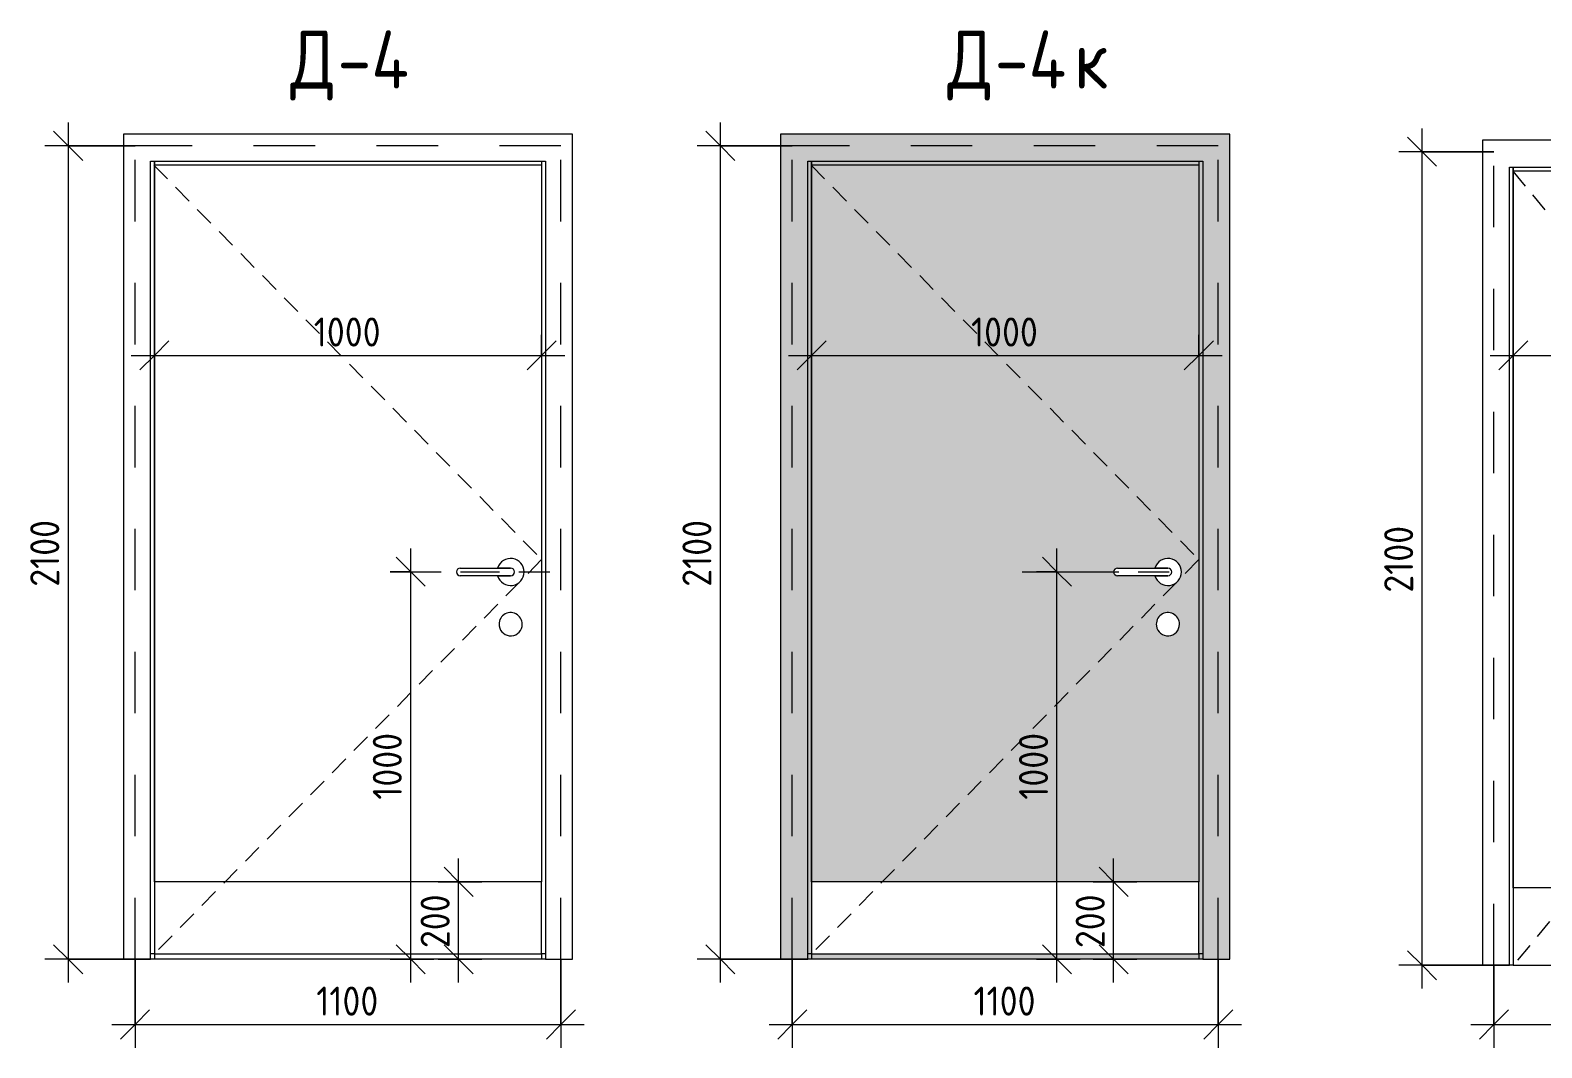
# Model space of a CAD drawing. Header units: millimetres. Extents: x -12093 to 14377, y -395 to 12857.
# Drawn here: x -12075 to -8172, y 7250 to 9877 of the extents above; entities that cross this region are included whole.
import ezdxf

# ---------------------------------------------------------------- set-up
doc = ezdxf.new("R2010")
doc.units = ezdxf.units.MM
for name, pattern in [('200_ШТРИХ__ш1_п0_6_', [80, 50, -30]), ('ADSK_Штрих_ш2 п1', [150, 100, -50]), ('Штрих', [317.5, 158.75, -158.75])]:
    doc.linetypes.add(name, pattern=pattern)
for name, color, linetype, lineweight in [('A-ANNO-DIMS', 7, 'Continuous', 9), ('A-ANNO-DIMS-50', 7, 'Continuous', 9), ('A-DETL-1', 7, 'ADSK_Штрих_ш2 п1', 9), ('A-DOOR', 7, 'Штрих', 9), ('A-DOOR-1', 7, 'Continuous', 9), ('A-DOOR-2', 7, '200_ШТРИХ__ш1_п0_6_', 9), ('A-DOOR-FRAM', 7, 'Continuous', 9), ('G-ANNO-TEXT', 7, 'Continuous', 9)]:
    doc.layers.add(name, color=color, linetype=linetype, lineweight=lineweight)
doc.styles.add('GOST Common', font='GOST_Common.ttf', dxfattribs={"width": 0.9, "height": 150})
doc.styles.add('ISOCPEUR', font='isocpeur.ttf', dxfattribs={"width": 0.9, "height": 75})
doc.dimstyles.new('ISO-1_5', dxfattribs={"dimscale": 304.8, "dimtxt": 74.698588, "dimasz": 0.246063, "dimexe": 0.19685, "dimexo": 0, "dimgap": 0, "dimtad": 1, "dimdec": 0, "dimrnd": 10, "dimzin": 0, "dimdsep": 46, "dimtxsty": 'ISOCPEUR', "dimblk1": 'OBLIQUE', "dimblk2": 'OBLIQUE', "dimsah": 1, "dimcen": 0.09, "dimdle": 0.19685, "dimazin": 0, "dimtfac": 1, "dimtdec": 4, "dimtix": 1, "dimtmove": 0, "dimatfit": 3, "dimfxl": 1, "dimtvp": 1, "dimtolj": 1, "dimtzin": 0, "dimarcsym": 2})

# ---------------------------------------------------------------- blocks, each defined once
blk = doc.blocks.new('Family - ___-32257054-_Двери_ 1 этаж 1-12')
at = {"layer": 'A-DOOR'}
for p, q in [((-10704.4, 9578.8), (-11804.4, 9578.8)), ((-11804.4, 7478.8), (-11804.4, 9578.8)), ((-10704.4, 9578.8), (-11804.4, 9578.8)), ((-11804.4, 7478.8), (-11804.4, 9578.8)), ((-10704.4, 7478.8), (-10704.4, 9578.8)), ((-10704.4, 7478.8), (-10704.4, 9578.8))]:
    blk.add_line(p, q, dxfattribs=at)
at = {"layer": 'A-DOOR-1'}
for p, q in [((-10754.4, 9528.8), (-11754.4, 9528.8)), ((-11754.4, 7678.8), (-11754.4, 9528.8)), ((-10754.4, 9528.8), (-10754.4, 7678.8)), ((-10964.4, 8488.8), (-10834.4, 8488.8)), ((-10834.4, 8488.8), (-10868, 8488.8)), ((-10834.4, 8468.8), (-10964.4, 8468.8)), ((-10868, 8468.8), (-10834.4, 8468.8)), ((-10754.4, 7678.8), (-11754.4, 7678.8)), ((-11754.4, 7678.8), (-11754.4, 7492.8)), ((-10754.4, 7492.8), (-10754.4, 7678.8)), ((-11754.4, 7492.8), (-10754.4, 7492.8))]:
    blk.add_line(p, q, dxfattribs=at)
for centre, radius, start, end in [((-10834.4, 8478.8), 35, 0, 163.3985), ((-10964.4, 8478.8), 10, 90, 270), ((-10834.4, 8478.8), 35, 196.6015, 0), ((-10834.4, 8478.8), 10, 270, 90), ((-10834.4, 8478.8), 10, 270, 90), ((-10834.4, 8343.8), 30, 0, 188.1699), ((-10834.4, 8343.8), 30, 188.1699, 0)]:
    blk.add_arc(centre, radius, start, end, dxfattribs=at)
at = {"layer": 'A-DOOR-2'}
for p, q in [((-11755.8, 9528.8), (-10754.4, 8510.8)), ((-10754.4, 8510.8), (-10807.8, 8456.4)), ((-10811.6, 8452.6), (-11754.4, 7492.8))]:
    blk.add_line(p, q, dxfattribs=at)
at = {"layer": 'A-DOOR-FRAM'}
for p, q in [((-10674.4, 9608.8), (-11834.4, 9608.8)), ((-11834.4, 9608.8), (-11834.4, 7478.8)), ((-10674.4, 7478.8), (-10674.4, 9608.8)), ((-11764.4, 7478.8), (-11764.4, 9538.8)), ((-11764.4, 9538.8), (-10744.4, 9538.8)), ((-11754.4, 9528.8), (-11754.4, 9538.8)), ((-11754.4, 9538.8), (-11754.4, 7678.8)), ((-10754.4, 9528.8), (-11754.4, 9528.8)), ((-10754.4, 9538.8), (-10754.4, 9528.8)), ((-10754.4, 9538.8), (-10754.4, 7678.8)), ((-10744.4, 9538.8), (-10744.4, 7478.8)), ((-11834.4, 7478.8), (-11764.4, 7478.8)), ((-11754.4, 7492.8), (-11764.4, 7492.8)), ((-11754.4, 7478.8), (-11764.4, 7478.8)), ((-10744.4, 7478.8), (-11764.4, 7478.8)), ((-11754.4, 7492.8), (-11754.4, 7478.8)), ((-10754.4, 7492.8), (-10754.4, 7478.8)), ((-10744.4, 7492.8), (-10754.4, 7492.8)), ((-10744.4, 7478.8), (-10754.4, 7478.8)), ((-10744.4, 7478.8), (-10674.4, 7478.8))]:
    blk.add_line(p, q, dxfattribs=at)
blk = doc.blocks.new('Family - ___-32257060-_Двери_ 1 этаж 1-12')
at = {"layer": 'A-DOOR-1'}
h = blk.add_hatch(color=256, dxfattribs=at)
h.paths.add_polyline_path([(-9937.9, 7678.8), (-9057.2, 7678.8), (-9057.2, 9528.8), (-10057.2, 9528.8), (-10057.2, 7678.8)])
h.paths.add_polyline_path([(-9135, 8313.9), (-9142.5, 8314.3), (-9149.6, 8316.5), (-9156.6, 8321), (-9161.2, 8325.8), (-9165.2, 8333.5), (-9166.9, 8339.5), (-9166.9, 8347.6), (-9165.2, 8354.4), (-9161.2, 8361.6), (-9156.6, 8366.7), (-9150.2, 8370.8), (-9143.1, 8373.2), (-9135.5, 8373.8), (-9128.1, 8372.4), (-9121.2, 8369.2), (-9115.4, 8364.4), (-9110.9, 8358.3), (-9108.1, 8351.3), (-9107.2, 8343.8), (-9108.1, 8336.3), (-9110.8, 8329.4), (-9115.2, 8323.4), (-9121, 8318.6), (-9127.7, 8315.3), (-9133, 8314.3)])
h.paths.add_polyline_path([(-9136.6, 8443.8), (-9145.6, 8444.8), (-9154.1, 8448.1), (-9161.4, 8453.5), (-9167, 8460.5), (-9170.7, 8468.8), (-9269.8, 8469.1), (-9272.2, 8470.1), (-9274.2, 8471.7), (-9275.8, 8473.8), (-9276.8, 8476.2), (-9277.2, 8478.8), (-9276.8, 8481.4), (-9275.8, 8483.8), (-9274.2, 8485.9), (-9272.2, 8487.5), (-9269.8, 8488.5), (-9267.2, 8488.8), (-9170.7, 8488.8), (-9167, 8497.1), (-9161.4, 8504.1), (-9154.1, 8509.5), (-9145.6, 8512.8), (-9134.6, 8513.5), (-9127.7, 8512.5), (-9119.4, 8508.9), (-9112.2, 8503.4), (-9106.8, 8496.1), (-9103.3, 8487.8), (-9102.2, 8478.8), (-9103.3, 8469.8), (-9106.8, 8461.5), (-9112.2, 8454.2), (-9119.4, 8448.7), (-9129.6, 8444.8), (-9134.6, 8444.1)])
at = {"layer": 'A-DOOR-FRAM'}
for points in [[(-10067.2, 7478.8), (-10067.2, 9538.8), (-9047.2, 9538.8), (-9047.2, 7478.8), (-8977.2, 7478.8), (-8977.2, 9608.8), (-10137.2, 9608.8), (-10137.2, 7478.8)], [(-10067.2, 7478.8), (-10057.2, 7478.8), (-10057.2, 9538.8), (-10067.2, 9538.8), (-10067.2, 7492.8)], [(-9057.2, 9528.8), (-9057.2, 9538.8), (-10057.2, 9538.8), (-10057.2, 9528.8), (-9937.9, 9528.8)], [(-9057.2, 7478.8), (-9047.2, 7478.8), (-9047.2, 9538.8), (-9057.2, 9538.8), (-9057.2, 7492.8)], [(-9937.9, 7478.8), (-9057.2, 7478.8), (-9057.2, 7492.8), (-10057.2, 7492.8), (-10057.2, 7478.8)]]:
    blk.add_hatch(color=256, dxfattribs=at).paths.add_polyline_path(points)
at = {"layer": 'A-DOOR'}
for p, q in [((-9007.2, 9578.8), (-10107.2, 9578.8)), ((-10107.2, 7478.8), (-10107.2, 9578.8)), ((-9007.2, 9578.8), (-10107.2, 9578.8)), ((-10107.2, 7478.8), (-10107.2, 9578.8)), ((-9007.2, 7478.8), (-9007.2, 9578.8)), ((-9007.2, 7478.8), (-9007.2, 9578.8))]:
    blk.add_line(p, q, dxfattribs=at)
at = {"layer": 'A-DOOR-1'}
for p, q in [((-9057.2, 9528.8), (-10057.2, 9528.8)), ((-10057.2, 7678.8), (-10057.2, 9528.8)), ((-9057.2, 9528.8), (-9057.2, 7678.8)), ((-9267.2, 8488.8), (-9137.2, 8488.8)), ((-9137.2, 8488.8), (-9170.7, 8488.8)), ((-9137.2, 8468.8), (-9267.2, 8468.8)), ((-9170.7, 8468.8), (-9137.2, 8468.8)), ((-9057.2, 7678.8), (-10057.2, 7678.8)), ((-10057.2, 7678.8), (-10057.2, 7492.8)), ((-9057.2, 7492.8), (-9057.2, 7678.8)), ((-10057.2, 7492.8), (-9057.2, 7492.8))]:
    blk.add_line(p, q, dxfattribs=at)
for centre, radius, start, end in [((-9137.2, 8478.8), 35, 0, 163.3985), ((-9267.2, 8478.8), 10, 90, 270), ((-9137.2, 8478.8), 35, 196.6015, 0), ((-9137.2, 8478.8), 10, 270, 90), ((-9137.2, 8478.8), 10, 270, 90), ((-9137.2, 8343.8), 30, 0, 188.1699), ((-9137.2, 8343.8), 30, 188.1699, 0)]:
    blk.add_arc(centre, radius, start, end, dxfattribs=at)
at = {"layer": 'A-DOOR-2'}
for p, q in [((-10058.6, 9528.8), (-9057.2, 8510.8)), ((-9057.2, 8510.8), (-9110.6, 8456.4)), ((-9114.4, 8452.6), (-10057.2, 7492.8))]:
    blk.add_line(p, q, dxfattribs=at)
at = {"layer": 'A-DOOR-FRAM'}
for p, q in [((-8977.2, 9608.8), (-10137.2, 9608.8)), ((-10137.2, 9608.8), (-10137.2, 7478.8)), ((-8977.2, 7478.8), (-8977.2, 9608.8)), ((-10067.2, 7478.8), (-10067.2, 9538.8)), ((-10067.2, 9538.8), (-9047.2, 9538.8)), ((-10057.2, 9528.8), (-10057.2, 9538.8)), ((-10057.2, 9538.8), (-10057.2, 7678.8)), ((-9057.2, 9528.8), (-10057.2, 9528.8)), ((-9057.2, 9538.8), (-9057.2, 9528.8)), ((-9057.2, 9538.8), (-9057.2, 7678.8)), ((-9047.2, 9538.8), (-9047.2, 7478.8)), ((-10137.2, 7478.8), (-10067.2, 7478.8)), ((-10057.2, 7492.8), (-10067.2, 7492.8)), ((-10057.2, 7478.8), (-10067.2, 7478.8)), ((-9047.2, 7478.8), (-10067.2, 7478.8)), ((-10057.2, 7492.8), (-10057.2, 7478.8)), ((-9057.2, 7492.8), (-9057.2, 7478.8)), ((-9047.2, 7492.8), (-9057.2, 7492.8)), ((-9047.2, 7478.8), (-9057.2, 7478.8)), ((-9047.2, 7478.8), (-8977.2, 7478.8))]:
    blk.add_line(p, q, dxfattribs=at)
blk = doc.blocks.new('Family - ___-32257067-_Двери_ 1 этаж 1-12')
at = {"layer": 'A-DOOR'}
for p, q in [((-7345.1, 9563.5), (-8295.1, 9563.5)), ((-8295.1, 7463.5), (-8295.1, 9563.5)), ((-7345.1, 9563.5), (-8295.1, 9563.5)), ((-8295.1, 7463.5), (-8295.1, 9563.5)), ((-7345.1, 7463.5), (-7345.1, 9563.5)), ((-7345.1, 7463.5), (-7345.1, 9563.5))]:
    blk.add_line(p, q, dxfattribs=at)
at = {"layer": 'A-DOOR-1'}
for p, q in [((-7395.1, 9513.5), (-8245.1, 9513.5)), ((-8245.1, 7663.5), (-8245.1, 9513.5)), ((-7395.1, 9513.5), (-7395.1, 7663.5)), ((-7487.6, 8313.5), (-7487.6, 8613.5)), ((-7462.6, 8613.5), (-7462.6, 8313.5)), ((-7395.1, 7663.5), (-8245.1, 7663.5)), ((-8245.1, 7663.5), (-8245.1, 7463.5)), ((-7395.1, 7463.5), (-7395.1, 7663.5)), ((-8245.1, 7463.5), (-7395.1, 7463.5))]:
    blk.add_line(p, q, dxfattribs=at)
for centre, start, end in [((-7475.1, 8613.5), 0, 180), ((-7475.1, 8313.5), 180, 0)]:
    blk.add_arc(centre, 12.5, start, end, dxfattribs=at)
at = {"layer": 'A-DOOR-2'}
for p, q in [((-8246.5, 9513.5), (-7487.6, 8599.9)), ((-7462.6, 8569.8), (-7395.1, 8488.5)), ((-7395.1, 8488.5), (-7462.6, 8407.1)), ((-7487.6, 8377), (-8245.1, 7463.5))]:
    blk.add_line(p, q, dxfattribs=at)
at = {"layer": 'A-DOOR-FRAM'}
for p, q in [((-7315.1, 9593.5), (-8325.1, 9593.5)), ((-8325.1, 9593.5), (-8325.1, 7463.5)), ((-7315.1, 7463.5), (-7315.1, 9593.5)), ((-8255.1, 7463.5), (-8255.1, 9523.5)), ((-8255.1, 9523.5), (-7385.1, 9523.5)), ((-8245.1, 9513.5), (-8245.1, 9523.5)), ((-8245.1, 9523.5), (-8245.1, 7663.5)), ((-7395.1, 9513.5), (-8245.1, 9513.5)), ((-7395.1, 9523.5), (-7395.1, 9513.5)), ((-7395.1, 9523.5), (-7395.1, 7663.5)), ((-7385.1, 9523.5), (-7385.1, 7463.5)), ((-8325.1, 7463.5), (-8255.1, 7463.5)), ((-8245.1, 7463.5), (-8255.1, 7463.5)), ((-7385.1, 7463.5), (-7395.1, 7463.5)), ((-7385.1, 7463.5), (-7315.1, 7463.5))]:
    blk.add_line(p, q, dxfattribs=at)
blk = doc.blocks.new('DIMBLOCK17-_Двери_ 1 этаж 1-12')
at = {"layer": 'A-ANNO-DIMS-50', "lineweight": 20}
for p, q in [((-11977, 9578.8), (-12014.5, 9616.3)), ((-11977, 9578.8), (-11939.5, 9541.3)), ((-11977, 7478.8), (-12014.5, 7516.3)), ((-11977, 7478.8), (-11939.5, 7441.3))]:
    blk.add_line(p, q, dxfattribs=at)
at = {"layer": 'A-ANNO-DIMS-50'}
for p, q in [((-11977, 9638.8), (-11977, 7418.8)), ((-11804.4, 9578.8), (-12037, 9578.8)), ((-11977, 9578.8), (-11804.4, 9578.8)), ((-11764.4, 7478.8), (-12037, 7478.8)), ((-11977, 7478.8), (-11764.4, 7478.8))]:
    blk.add_line(p, q, dxfattribs=at)
at = {"layer": 'A-ANNO-DIMS-50', "color": 0, "insert": (-12075, 8440.5), "char_height": 75, "width": 212.029, "attachment_point": 1, "rotation": 90, "line_spacing_factor": 1.149209, "style": 'ISOCPEUR'}
blk.add_mtext('2100', dxfattribs=at)
blk = doc.blocks.new('_Oblique')
at = {"color": 0, "linetype": 'ByBlock', "lineweight": -2}
blk.add_line((-0.5, -0.5), (0.5, 0.5), dxfattribs=at)
blk = doc.blocks.new('DIMBLOCK18-_Двери_ 1 этаж 1-12')
at = {"layer": 'A-ANNO-DIMS-50'}
for p, q in [((-11804.4, 7478.8), (-11804.4, 7250.5)), ((-11804.4, 7310.5), (-11804.4, 7478.8)), ((-10704.4, 7478.8), (-10704.4, 7250.5)), ((-10704.4, 7310.5), (-10704.4, 7478.8)), ((-11864.4, 7310.5), (-10644.4, 7310.5))]:
    blk.add_line(p, q, dxfattribs=at)
at = {"layer": 'A-ANNO-DIMS-50', "lineweight": 20}
for p, q in [((-11804.4, 7310.5), (-11766.9, 7348)), ((-10704.4, 7310.5), (-10666.9, 7348)), ((-11804.4, 7310.5), (-11841.9, 7273)), ((-10704.4, 7310.5), (-10741.9, 7273))]:
    blk.add_line(p, q, dxfattribs=at)
at = {"layer": 'A-ANNO-DIMS-50', "color": 0, "insert": (-11336.3, 7408.4), "char_height": 75, "width": 196.515, "attachment_point": 1, "line_spacing_factor": 1.149209, "style": 'ISOCPEUR'}
blk.add_mtext('1100', dxfattribs=at)
blk = doc.blocks.new('DIMBLOCK19-_Двери_ 1 этаж 1-12')
at = {"layer": 'A-ANNO-DIMS-50'}
for p, q in [((-10969, 7418.8), (-10969, 7738.8)), ((-11022, 7678.8), (-10909, 7678.8)), ((-10969, 7678.8), (-11022, 7678.8)), ((-11022, 7478.8), (-10909, 7478.8)), ((-10969, 7478.8), (-11022, 7478.8))]:
    blk.add_line(p, q, dxfattribs=at)
at = {"layer": 'A-ANNO-DIMS-50', "lineweight": 20}
for p, q in [((-10969, 7678.8), (-11006.5, 7716.3)), ((-10969, 7678.8), (-10931.5, 7641.3)), ((-10969, 7478.8), (-11006.5, 7516.3)), ((-10969, 7478.8), (-10931.5, 7441.3))]:
    blk.add_line(p, q, dxfattribs=at)
at = {"layer": 'A-ANNO-DIMS-50', "color": 0, "insert": (-11066.9, 7507.7), "char_height": 75, "width": 170.658, "attachment_point": 1, "rotation": 90, "line_spacing_factor": 1.149209, "style": 'ISOCPEUR'}
blk.add_mtext('200', dxfattribs=at)
blk = doc.blocks.new('DIMBLOCK20-_Двери_ 1 этаж 1-12')
at = {"layer": 'A-ANNO-DIMS-50'}
for p, q in [((-9277.2, 7418.8), (-9277.2, 7738.8)), ((-9330.2, 7678.8), (-9217.2, 7678.8)), ((-9277.2, 7678.8), (-9330.2, 7678.8)), ((-9330.2, 7478.8), (-9217.2, 7478.8)), ((-9277.2, 7478.8), (-9330.2, 7478.8))]:
    blk.add_line(p, q, dxfattribs=at)
at = {"layer": 'A-ANNO-DIMS-50', "lineweight": 20}
for p, q in [((-9277.2, 7678.8), (-9314.7, 7716.3)), ((-9277.2, 7678.8), (-9239.7, 7641.3)), ((-9277.2, 7478.8), (-9314.7, 7516.3)), ((-9277.2, 7478.8), (-9239.7, 7441.3))]:
    blk.add_line(p, q, dxfattribs=at)
at = {"layer": 'A-ANNO-DIMS-50', "color": 0, "insert": (-9375.2, 7507.7), "char_height": 75, "width": 170.658, "attachment_point": 1, "rotation": 90, "line_spacing_factor": 1.149209, "style": 'ISOCPEUR'}
blk.add_mtext('200', dxfattribs=at)
blk = doc.blocks.new('DIMBLOCK21-_Двери_ 1 этаж 1-12')
at = {"layer": 'A-ANNO-DIMS-50'}
for p, q in [((-10107.2, 7478.8), (-10107.2, 7250.5)), ((-10107.2, 7310.5), (-10107.2, 7478.8)), ((-9007.2, 7478.8), (-9007.2, 7250.5)), ((-9007.2, 7310.5), (-9007.2, 7478.8)), ((-10167.2, 7310.5), (-8947.2, 7310.5))]:
    blk.add_line(p, q, dxfattribs=at)
at = {"layer": 'A-ANNO-DIMS-50', "lineweight": 20}
for p, q in [((-10107.2, 7310.5), (-10069.7, 7348)), ((-9007.2, 7310.5), (-8969.7, 7348)), ((-10107.2, 7310.5), (-10144.7, 7273)), ((-9007.2, 7310.5), (-9044.7, 7273))]:
    blk.add_line(p, q, dxfattribs=at)
at = {"layer": 'A-ANNO-DIMS-50', "color": 0, "insert": (-9639.1, 7408.4), "char_height": 75, "width": 196.515, "attachment_point": 1, "line_spacing_factor": 1.149209, "style": 'ISOCPEUR'}
blk.add_mtext('1100', dxfattribs=at)
blk = doc.blocks.new('DIMBLOCK22-_Двери_ 1 этаж 1-12')
at = {"layer": 'A-ANNO-DIMS-50', "lineweight": 20}
for p, q in [((-10292.8, 9578.8), (-10330.3, 9616.3)), ((-10292.8, 9578.8), (-10255.3, 9541.3)), ((-10292.8, 7478.8), (-10330.3, 7516.3)), ((-10292.8, 7478.8), (-10255.3, 7441.3))]:
    blk.add_line(p, q, dxfattribs=at)
at = {"layer": 'A-ANNO-DIMS-50'}
for p, q in [((-10292.8, 7418.8), (-10292.8, 9638.8)), ((-10107.2, 9578.8), (-10352.8, 9578.8)), ((-10292.8, 9578.8), (-10107.2, 9578.8)), ((-10067.2, 7478.8), (-10352.8, 7478.8)), ((-10292.8, 7478.8), (-10067.2, 7478.8))]:
    blk.add_line(p, q, dxfattribs=at)
at = {"layer": 'A-ANNO-DIMS-50', "color": 0, "insert": (-10390.8, 8440.5), "char_height": 75, "width": 212.029, "attachment_point": 1, "rotation": 90, "line_spacing_factor": 1.149209, "style": 'ISOCPEUR'}
blk.add_mtext('2100', dxfattribs=at)
blk = doc.blocks.new('DIMBLOCK24-_Двери_ 1 этаж 1-12')
at = {"layer": 'A-ANNO-DIMS-50'}
for p, q in [((-8295.1, 7463.5), (-8295.1, 7250.5)), ((-8295.1, 7310.5), (-8295.1, 7463.5)), ((-7345.1, 7463.5), (-7345.1, 7250.5)), ((-7345.1, 7310.5), (-7345.1, 7463.5)), ((-8355.1, 7310.5), (-7285.1, 7310.5))]:
    blk.add_line(p, q, dxfattribs=at)
at = {"layer": 'A-ANNO-DIMS-50', "lineweight": 20}
for p, q in [((-8295.1, 7310.5), (-8257.6, 7348)), ((-7345.1, 7310.5), (-7307.6, 7348)), ((-8295.1, 7310.5), (-8332.6, 7273)), ((-7345.1, 7310.5), (-7382.6, 7273))]:
    blk.add_line(p, q, dxfattribs=at)
at = {"layer": 'A-ANNO-DIMS-50', "color": 0, "insert": (-7891.2, 7408.4), "char_height": 75, "width": 170.658, "attachment_point": 1, "line_spacing_factor": 1.149209, "style": 'ISOCPEUR'}
blk.add_mtext('950', dxfattribs=at)
blk = doc.blocks.new('DIMBLOCK25-_Двери_ 1 этаж 1-12')
at = {"layer": 'A-ANNO-DIMS-50'}
for p, q in [((-8480.8, 7403.5), (-8480.8, 9623.5)), ((-8295.1, 9563.5), (-8540.8, 9563.5)), ((-8480.8, 9563.5), (-8295.1, 9563.5)), ((-8255.1, 7463.5), (-8540.8, 7463.5)), ((-8480.8, 7463.5), (-8255.1, 7463.5))]:
    blk.add_line(p, q, dxfattribs=at)
at = {"layer": 'A-ANNO-DIMS-50', "lineweight": 20}
for p, q in [((-8480.8, 9563.5), (-8518.3, 9601)), ((-8480.8, 9563.5), (-8443.3, 9526)), ((-8480.8, 7463.5), (-8518.3, 7501)), ((-8480.8, 7463.5), (-8443.3, 7426))]:
    blk.add_line(p, q, dxfattribs=at)
at = {"layer": 'A-ANNO-DIMS-50', "color": 0, "insert": (-8578.7, 8425.2), "char_height": 75, "width": 212.029, "attachment_point": 1, "rotation": 90, "line_spacing_factor": 1.149209, "style": 'ISOCPEUR'}
blk.add_mtext('2100', dxfattribs=at)
blk = doc.blocks.new('DIMBLOCK33-_Двери_ 1 этаж 1-12')
at = {"layer": 'A-ANNO-DIMS-50', "lineweight": 20}
for p, q in [((-9423.6, 8479.2), (-9461.1, 8516.7)), ((-9423.6, 8479.2), (-9386.1, 8441.7)), ((-9423.6, 7478.8), (-9461.1, 7516.3)), ((-9423.6, 7478.8), (-9386.1, 7441.3))]:
    blk.add_line(p, q, dxfattribs=at)
at = {"layer": 'A-ANNO-DIMS-50'}
for p, q in [((-9423.6, 7418.8), (-9423.6, 8539.2)), ((-9476.7, 8479.2), (-9363.6, 8479.2)), ((-9423.6, 8479.2), (-9476.7, 8479.2)), ((-9476.7, 7478.8), (-9363.6, 7478.8)), ((-9423.6, 7478.8), (-9476.7, 7478.8))]:
    blk.add_line(p, q, dxfattribs=at)
at = {"layer": 'A-ANNO-DIMS-50', "color": 0, "insert": (-9521.6, 7890.7), "char_height": 75, "width": 212.029, "attachment_point": 1, "rotation": 90, "line_spacing_factor": 1.149209, "style": 'ISOCPEUR'}
blk.add_mtext('1000', dxfattribs=at)
blk = doc.blocks.new('DIMBLOCK35-_Двери_ 1 этаж 1-12')
at = {"layer": 'A-ANNO-DIMS-50', "lineweight": 20}
for p, q in [((-11092.4, 8479.2), (-11129.9, 8516.7)), ((-11092.4, 8479.2), (-11054.9, 8441.7)), ((-11092.4, 7478.8), (-11129.9, 7516.3)), ((-11092.4, 7478.8), (-11054.9, 7441.3))]:
    blk.add_line(p, q, dxfattribs=at)
at = {"layer": 'A-ANNO-DIMS-50'}
for p, q in [((-11092.4, 7418.8), (-11092.4, 8539.2)), ((-11145.5, 8479.2), (-11032.4, 8479.2)), ((-11092.4, 8479.2), (-11145.5, 8479.2)), ((-11145.5, 7478.8), (-11032.4, 7478.8)), ((-11092.4, 7478.8), (-11145.5, 7478.8))]:
    blk.add_line(p, q, dxfattribs=at)
at = {"layer": 'A-ANNO-DIMS-50', "color": 0, "insert": (-11190.4, 7890.7), "char_height": 75, "width": 212.029, "attachment_point": 1, "rotation": 90, "line_spacing_factor": 1.149209, "style": 'ISOCPEUR'}
blk.add_mtext('1000', dxfattribs=at)
blk = doc.blocks.new('DIMBLOCK51-_Двери_ 1 этаж 1-12')
at = {"layer": 'A-ANNO-DIMS-50'}
for p, q in [((-11754.4, 9090.6), (-11754.4, 8977.6)), ((-11754.4, 9037.6), (-11754.4, 9090.6)), ((-10754.4, 9090.6), (-10754.4, 8977.6)), ((-10754.4, 9037.6), (-10754.4, 9090.6)), ((-11814.4, 9037.6), (-10694.4, 9037.6))]:
    blk.add_line(p, q, dxfattribs=at)
at = {"layer": 'A-ANNO-DIMS-50', "lineweight": 20}
for p, q in [((-11754.4, 9037.6), (-11716.9, 9075.1)), ((-10754.4, 9037.6), (-10716.9, 9075.1)), ((-11754.4, 9037.6), (-11791.9, 9000.1)), ((-10754.4, 9037.6), (-10791.9, 9000.1))]:
    blk.add_line(p, q, dxfattribs=at)
at = {"layer": 'A-ANNO-DIMS-50', "color": 0, "insert": (-11342.8, 9135.6), "char_height": 75, "width": 212.029, "attachment_point": 1, "line_spacing_factor": 1.149209, "style": 'ISOCPEUR'}
blk.add_mtext('1000', dxfattribs=at)
blk = doc.blocks.new('DIMBLOCK52-_Двери_ 1 этаж 1-12')
at = {"layer": 'A-ANNO-DIMS-50'}
for p, q in [((-10057.2, 9090.6), (-10057.2, 8977.6)), ((-10057.2, 9037.6), (-10057.2, 9090.6)), ((-9057.2, 9090.6), (-9057.2, 8977.6)), ((-9057.2, 9037.6), (-9057.2, 9090.6)), ((-10117.2, 9037.6), (-8997.2, 9037.6))]:
    blk.add_line(p, q, dxfattribs=at)
at = {"layer": 'A-ANNO-DIMS-50', "lineweight": 20}
for p, q in [((-10057.2, 9037.6), (-10019.7, 9075.1)), ((-9057.2, 9037.6), (-9019.7, 9075.1)), ((-10057.2, 9037.6), (-10094.7, 9000.1)), ((-9057.2, 9037.6), (-9094.7, 9000.1))]:
    blk.add_line(p, q, dxfattribs=at)
at = {"layer": 'A-ANNO-DIMS-50', "color": 0, "insert": (-9645.5, 9135.6), "char_height": 75, "width": 212.029, "attachment_point": 1, "line_spacing_factor": 1.149209, "style": 'ISOCPEUR'}
blk.add_mtext('1000', dxfattribs=at)
blk = doc.blocks.new('DIMBLOCK53-_Двери_ 1 этаж 1-12')
at = {"layer": 'A-ANNO-DIMS-50'}
for p, q in [((-8245.1, 9090.6), (-8245.1, 8977.6)), ((-8245.1, 9037.6), (-8245.1, 9090.6)), ((-7395.1, 9090.6), (-7395.1, 8977.6)), ((-7395.1, 9037.6), (-7395.1, 9090.6)), ((-8305.1, 9037.6), (-7335.1, 9037.6))]:
    blk.add_line(p, q, dxfattribs=at)
at = {"layer": 'A-ANNO-DIMS-50', "lineweight": 20}
for p, q in [((-8245.1, 9037.6), (-8207.6, 9075.1)), ((-7395.1, 9037.6), (-7357.6, 9075.1)), ((-8245.1, 9037.6), (-8282.6, 9000.1)), ((-7395.1, 9037.6), (-7432.6, 9000.1))]:
    blk.add_line(p, q, dxfattribs=at)
at = {"layer": 'A-ANNO-DIMS-50', "color": 0, "insert": (-7891.2, 9135.6), "char_height": 75, "width": 170.658, "attachment_point": 1, "line_spacing_factor": 1.149209, "style": 'ISOCPEUR'}
blk.add_mtext('850', dxfattribs=at)

msp = doc.modelspace()

# ---------------------------------------------------------------- linework, layer by layer
at = {"layer": 'A-DETL-1'}
for p, q in [((-11113.5, 8479.2), (-10733.5, 8479.2)), ((-9513.5, 8479.2), (-9133.5, 8479.2))]:
    msp.add_line(p, q, dxfattribs=at)

# ---------------------------------------------------------------- block references
at = {"layer": 'A-DOOR-1'}
for name in ['Family - ___-32257054-_Двери_ 1 этаж 1-12', 'Family - ___-32257060-_Двери_ 1 этаж 1-12', 'Family - ___-32257067-_Двери_ 1 этаж 1-12']:
    msp.add_blockref(name, (0, 0), dxfattribs=at)

# ---------------------------------------------------------------- texts
at = {"layer": 'G-ANNO-TEXT', "char_height": 150, "attachment_point": 1, "style": 'GOST Common'}
for s, insert, width in [('\\fGOST Common|b0|i0|c204|p34|;\\W.9;Д', (-11403.7, 9876.6), 147.911), ('-4', (-11281.6, 9876.6), 248.924), ('\\fGOST Common|b0|i0|c204|p34|;\\W.9;Д', (-9706.4, 9876.6), 147.911), ('-4', (-9584.4, 9876.6), 248.924), ('\\fGOST Common|b0|i0|c204|p34|;\\W.9;к', (-9379, 9876.6), 115.443)]:
    msp.add_mtext(s, dxfattribs=dict(at, insert=insert, width=width))

# ---------------------------------------------------------------- dimensions: what is measured, and where the dimension line sits
at = {"layer": 'A-ANNO-DIMS'}
for base, p1, p2, override, picture, middle in [((-11977, 7478.8), (-11804.4, 9578.8), (-11764.4, 7478.8), {"dimpost": '<>', "dimfxl": 2100.380918}, 'DIMBLOCK17-_Двери_ 1 этаж 1-12', (-12014.5, 8528.8)), ((-10292.8, 9578.8), (-10067.2, 7478.8), (-10107.2, 9578.8), {"dimpost": '<>', "dimfxl": 2100.380918}, 'DIMBLOCK22-_Двери_ 1 этаж 1-12', (-10330.3, 8528.8)), ((-8480.8, 9563.5), (-8255.1, 7463.5), (-8295.1, 9563.5), {"dimpost": '<>', "dimfxl": 2100.380918}, 'DIMBLOCK25-_Двери_ 1 этаж 1-12', (-8518.3, 8513.5)), ((-11092.4, 8479.2), (-11145.5, 7478.8), (-11145.5, 8479.2), {"dimpost": '<>', "dimfxl": 1000.415643}, 'DIMBLOCK35-_Двери_ 1 этаж 1-12', (-11129.9, 7979)), ((-9423.6, 8479.2), (-9476.7, 7478.8), (-9476.7, 8479.2), {"dimpost": '<>', "dimfxl": 1000.415643}, 'DIMBLOCK33-_Двери_ 1 этаж 1-12', (-9461.1, 7979)), ((-10969, 7678.8), (-11022, 7478.8), (-11022, 7678.8), {"dimpost": '<>', "dimfxl": 200}, 'DIMBLOCK19-_Двери_ 1 этаж 1-12', (-11006.5, 7578.8)), ((-9277.2, 7678.8), (-9330.2, 7478.8), (-9330.2, 7678.8), {"dimpost": '<>', "dimfxl": 200}, 'DIMBLOCK20-_Двери_ 1 этаж 1-12', (-9314.7, 7578.8))]:
    dim = msp.add_linear_dim(base=base, p1=p1, p2=p2, angle=90, dimstyle='ISO-1_5', override=override, dxfattribs=at)
    dim.commit()
    dim.dimension.update_dxf_attribs({"geometry": picture, "text_midpoint": middle})
for base, p1, p2, override, picture, middle in [((-10754.4, 9037.6), (-11754.4, 9090.6), (-10754.4, 9090.6), {"dimpost": '<>', "dimfxl": 1000}, 'DIMBLOCK51-_Двери_ 1 этаж 1-12', (-11254.4, 9075.1)), ((-9057.2, 9037.6), (-10057.2, 9090.6), (-9057.2, 9090.6), {"dimpost": '<>', "dimfxl": 1000}, 'DIMBLOCK52-_Двери_ 1 этаж 1-12', (-9557.2, 9075.1)), ((-7395.1, 9037.6), (-8245.1, 9090.6), (-7395.1, 9090.6), {"dimpost": '<>', "dimfxl": 850}, 'DIMBLOCK53-_Двери_ 1 этаж 1-12', (-7820.1, 9075.1)), ((-10704.4, 7310.5), (-11804.4, 7478.8), (-10704.4, 7478.8), {"dimpost": '<>', "dimfxl": 1100}, 'DIMBLOCK18-_Двери_ 1 этаж 1-12', (-11254.4, 7348)), ((-9007.2, 7310.5), (-10107.2, 7478.8), (-9007.2, 7478.8), {"dimpost": '<>', "dimfxl": 1100}, 'DIMBLOCK21-_Двери_ 1 этаж 1-12', (-9557.2, 7348)), ((-7345.1, 7310.5), (-8295.1, 7463.5), (-7345.1, 7463.5), {"dimpost": '<>', "dimfxl": 950}, 'DIMBLOCK24-_Двери_ 1 этаж 1-12', (-7820.1, 7348))]:
    dim = msp.add_linear_dim(base=base, p1=p1, p2=p2, dimstyle='ISO-1_5', override=override, dxfattribs=at)
    dim.commit()
    dim.dimension.update_dxf_attribs({"geometry": picture, "text_midpoint": middle})

doc.saveas('drawing.dxf')
